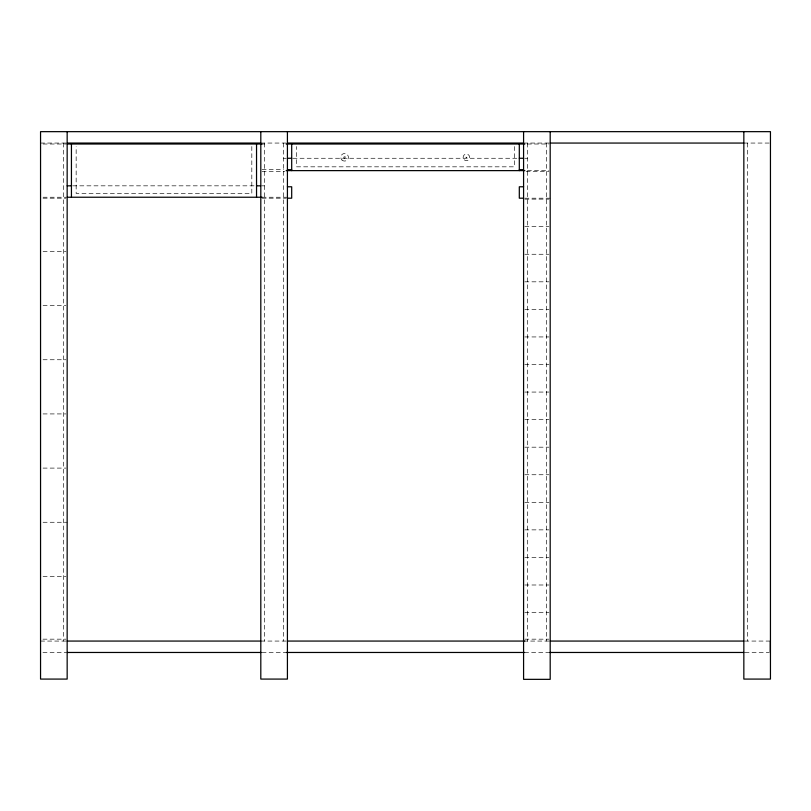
<?xml version="1.0" encoding="UTF-8"?>
<svg xmlns="http://www.w3.org/2000/svg" width="811" height="811" viewBox="0 0 811 811"><rect width="100%" height="100%" fill="white"/><g stroke="black" fill="none" stroke-linecap="round" stroke-linejoin="round"><path stroke-width="0.61" stroke-dasharray="4.05 3.04" d="M40.55 143.06L67.161 143.06M260.807 143.06L287.418 143.06M523.582 143.06L550.193 143.06M743.839 143.06L770.45 143.06M43.084 144.013L65.894 144.013M262.085 144.013L264.619 144.013M527.383 144.013L548.925 144.013M283.617 158.267L286.151 158.267M292.964 158.267L518.036 158.267M524.849 158.267L527.383 158.267M262.075 169.671L283.617 169.671M527.383 170.624L548.925 170.624M262.075 171.577L284.884 171.577M526.116 171.577L548.925 171.577M72.696 185.831L255.272 185.831M262.075 185.831L264.609 185.831M43.084 197.235L65.894 197.235M262.075 197.235L287.418 197.235M43.084 198.188L65.894 198.188M262.075 198.188L286.151 198.188M524.849 198.188L550.193 198.188M524.849 199.131L548.925 199.131M524.849 226.695L548.925 226.695M43.084 251.41L65.894 251.41M524.849 254.259L548.925 254.259M524.849 281.822L548.925 281.822M43.084 305.575L65.894 305.575M524.849 309.376L548.925 309.376M524.849 336.94L548.925 336.94M43.084 359.749L65.894 359.749M524.849 364.504L548.925 364.504M524.849 392.068L548.925 392.068M43.084 413.924L65.894 413.924M524.849 419.622L548.925 419.622M524.849 447.185L548.925 447.185M43.084 468.099L65.894 468.099M524.849 474.749L548.925 474.749M524.849 502.313L548.925 502.313M43.084 522.264L67.161 522.264M524.849 529.867L548.925 529.867M524.849 557.431L548.925 557.431M43.084 576.439L65.894 576.439M524.849 584.995L548.925 584.995M524.849 612.558L548.925 612.558M42.973 639.169L65.955 639.169M524.849 639.169L548.925 639.169M40.55 641.065L67.161 641.065M260.807 641.065L287.429 641.065M523.582 641.065L550.182 641.065M744.792 641.065L770.318 641.065M42.973 652.47L65.955 652.47M262.024 652.47L286.384 652.47M524.535 652.47L548.915 652.47M744.985 652.47L769.051 652.47M747.641 143.06L747.641 641.065M546.391 143.06L546.381 641.065M527.383 143.06L527.383 641.329M514.316 146.548L514.316 166.823L296.684 166.823L296.684 146.548M283.617 143.06L283.627 641.065M264.609 143.06L264.609 641.065M251.815 146.548L251.815 193.434L76.153 193.434L76.153 146.548M63.359 143.06L63.359 641.065M343.651 157.03C344.645 160.71 346.591 154.607 343.651 157.03M465.99 157.172L466.893 157.466L465.99 157.172M464.206 159.808A3.285 3.285 0 0 0 469.61 158.044A3.285 3.285 0 0 0 465.382 154.242A3.285 3.285 0 0 0 464.206 159.808M342.009 160.061A3.802 3.802 0 0 0 348.304 158.135A3.802 3.802 0 0 0 343.489 153.644A3.802 3.802 0 0 0 342.009 160.061"/><path stroke-width="1.22" d="M67.161 143.06L260.807 143.06M287.418 143.06L523.582 143.06M550.193 143.06L743.839 143.06M67.161 144.013L262.085 144.013M286.151 144.013L524.849 144.013M287.418 158.267L291.696 158.267M519.304 158.267L523.582 158.267M287.418 169.671L291.696 169.671M519.304 169.671L523.582 169.671M286.151 170.624L524.849 170.624M67.161 185.831L71.439 185.831M256.54 185.831L260.807 185.831M287.418 186.783L291.696 186.783L291.696 198.188L287.429 198.188M523.582 186.783L519.304 186.783L519.304 198.188L523.582 198.188M67.161 197.235L262.085 197.235M67.161 641.065L260.807 641.065M287.429 641.065L524.91 641.065M550.182 641.065L743.839 641.065M67.161 652.47L261.041 652.47M286.344 652.47L524.616 652.47M549.868 652.47L743.839 652.47M770.318 641.065L770.318 652.47M743.839 131.656L743.839 679.081L770.45 679.081L770.45 131.656L40.55 131.656L40.55 679.081L67.161 679.081L67.161 131.656M550.193 131.656L550.193 679.344L523.582 679.344L523.582 131.656M519.304 144.013L519.304 170.624M291.696 144.013L291.696 170.624M287.418 131.656L287.418 679.081L260.807 679.081L260.807 131.656M256.54 144.013L256.54 197.235M71.439 144.013L71.439 197.235"/></g></svg>
